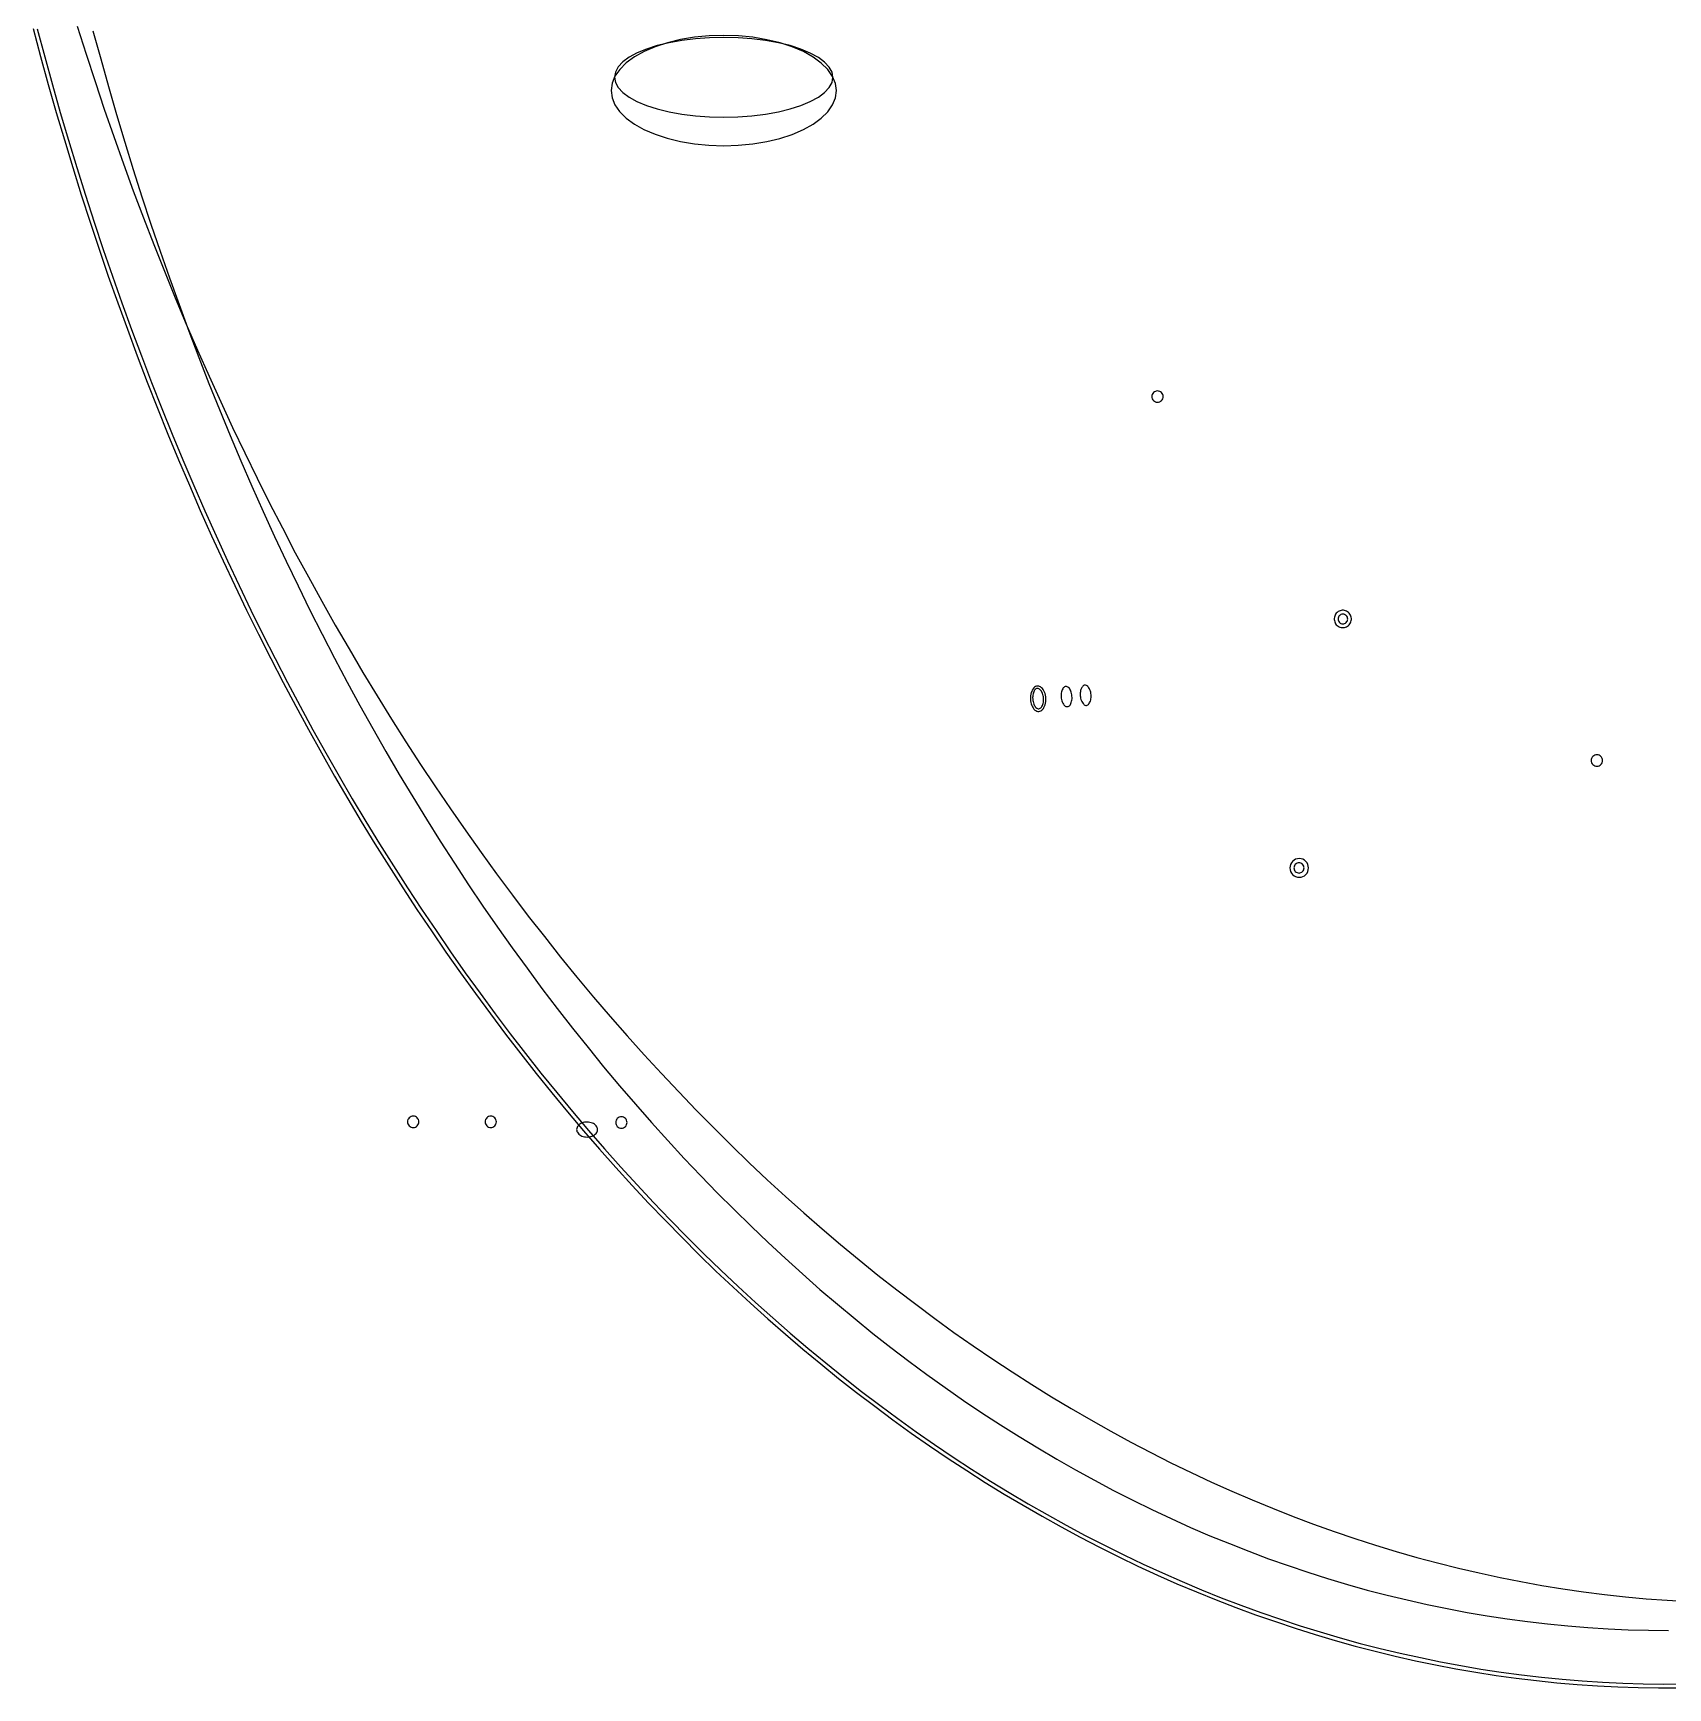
# Model space of a CAD drawing. Extents: x -1 to 217, y -22 to 302.
# Drawn here: x 6.1 to 107.8, y -22.3 to 80.6 of the extents above; entities that cross this region are included whole.
import ezdxf

# ---------------------------------------------------------------- set-up
doc = ezdxf.new("R2010")
doc.units = 0

msp = doc.modelspace()

# ---------------------------------------------------------------- linework, layer by layer
at = {"layer": 'CIRCLES'}
for p, q in [((75.73, 58.09), (75.72, 58.02)), ((75.72, 58.02), (75.73, 57.95)), ((75.75, 58.15), (75.73, 58.09)), ((75.73, 57.95), (75.75, 57.88)), ((75.78, 58.21), (75.75, 58.15)), ((75.75, 57.88), (75.78, 57.82)), ((75.82, 58.27), (75.78, 58.21)), ((75.78, 57.82), (75.82, 57.77)), ((75.88, 58.31), (75.82, 58.27)), ((75.82, 57.77), (75.88, 57.72)), ((75.94, 58.34), (75.88, 58.31)), ((75.88, 57.72), (75.94, 57.69)), ((76, 58.36), (75.94, 58.34)), ((75.94, 57.69), (76, 57.67)), ((76.07, 58.37), (76, 58.36)), ((76, 57.67), (76.07, 57.67)), ((76.14, 58.36), (76.07, 58.37)), ((76.07, 57.67), (76.14, 57.67)), ((76.21, 58.34), (76.14, 58.36)), ((76.14, 57.67), (76.21, 57.69)), ((76.27, 58.31), (76.21, 58.34)), ((76.21, 57.69), (76.27, 57.72)), ((76.32, 58.27), (76.27, 58.31)), ((76.27, 57.72), (76.32, 57.77)), ((76.37, 58.21), (76.32, 58.27)), ((76.32, 57.77), (76.37, 57.82)), ((76.4, 58.15), (76.37, 58.21)), ((76.37, 57.82), (76.4, 57.88)), ((76.42, 58.09), (76.4, 58.15)), ((76.4, 57.88), (76.42, 57.95)), ((76.43, 58.02), (76.42, 58.09)), ((76.42, 57.95), (76.43, 58.02)), ((87.33, 44.29), (87.31, 44.23)), ((87.36, 44.34), (87.33, 44.29)), ((87.4, 44.39), (87.36, 44.34)), ((87.44, 44.42), (87.4, 44.39)), ((87.49, 44.45), (87.44, 44.42)), ((87.55, 44.47), (87.49, 44.45)), ((87.61, 44.48), (87.55, 44.47)), ((87.67, 44.47), (87.61, 44.48)), ((87.72, 44.45), (87.67, 44.47)), ((87.78, 44.42), (87.72, 44.45)), ((87.82, 44.39), (87.78, 44.42)), ((87.86, 44.34), (87.82, 44.39)), ((87.89, 44.29), (87.86, 44.34)), ((87.9, 44.23), (87.89, 44.29)), ((87.31, 44.23), (87.31, 44.17)), ((87.31, 44.17), (87.31, 44.12)), ((87.31, 44.12), (87.33, 44.06)), ((87.33, 44.06), (87.36, 44.01)), ((87.36, 44.01), (87.4, 43.96)), ((87.4, 43.96), (87.44, 43.92)), ((87.44, 43.92), (87.49, 43.9)), ((87.49, 43.9), (87.55, 43.88)), ((87.55, 43.88), (87.61, 43.87)), ((87.61, 43.87), (87.67, 43.88)), ((87.67, 43.88), (87.72, 43.9)), ((87.72, 43.9), (87.78, 43.92)), ((87.78, 43.92), (87.82, 43.96)), ((87.82, 43.96), (87.86, 44.01)), ((87.86, 44.01), (87.89, 44.06)), ((87.89, 44.06), (87.9, 44.12)), ((87.91, 44.17), (87.9, 44.23)), ((87.9, 44.12), (87.91, 44.17)), ((103.09, 35.5), (103.07, 35.44)), ((103.07, 35.44), (103.07, 35.37)), ((103.07, 35.37), (103.07, 35.3)), ((103.07, 35.3), (103.09, 35.23)), ((103.13, 35.57), (103.09, 35.5)), ((103.09, 35.23), (103.13, 35.17)), ((103.17, 35.62), (103.13, 35.57)), ((103.13, 35.17), (103.17, 35.12)), ((103.22, 35.66), (103.17, 35.62)), ((103.17, 35.12), (103.22, 35.08)), ((103.29, 35.69), (103.22, 35.66)), ((103.22, 35.08), (103.29, 35.04)), ((103.35, 35.72), (103.29, 35.69)), ((103.29, 35.04), (103.35, 35.02)), ((103.42, 35.72), (103.35, 35.72)), ((103.35, 35.02), (103.42, 35.02)), ((103.49, 35.72), (103.42, 35.72)), ((103.42, 35.02), (103.49, 35.02)), ((103.56, 35.69), (103.49, 35.72)), ((103.49, 35.02), (103.56, 35.04)), ((103.62, 35.66), (103.56, 35.69)), ((103.56, 35.04), (103.62, 35.08)), ((103.67, 35.62), (103.62, 35.66)), ((103.62, 35.08), (103.67, 35.12)), ((103.71, 35.57), (103.67, 35.62)), ((103.67, 35.12), (103.71, 35.17)), ((103.75, 35.5), (103.71, 35.57)), ((103.71, 35.17), (103.75, 35.23)), ((103.77, 35.44), (103.75, 35.5)), ((103.75, 35.23), (103.77, 35.3)), ((103.77, 35.37), (103.77, 35.44)), ((103.77, 35.3), (103.77, 35.37)), ((84.36, 28.9), (84.33, 28.79)), ((84.41, 29), (84.36, 28.9)), ((84.48, 29.09), (84.41, 29)), ((84.57, 29.16), (84.48, 29.09)), ((84.67, 29.22), (84.57, 29.16)), ((84.61, 28.86), (84.58, 28.8)), ((84.65, 28.91), (84.61, 28.86)), ((84.7, 28.94), (84.65, 28.91)), ((84.78, 29.25), (84.67, 29.22)), ((84.76, 28.97), (84.7, 28.94)), ((84.82, 28.99), (84.76, 28.97)), ((84.89, 29.26), (84.78, 29.25)), ((84.88, 29), (84.82, 28.99)), ((84.94, 28.99), (84.88, 29)), ((85.01, 29.25), (84.89, 29.26)), ((85, 28.97), (84.94, 28.99)), ((85.05, 28.94), (85, 28.97)), ((85.12, 29.22), (85.01, 29.25)), ((85.1, 28.91), (85.05, 28.94)), ((85.14, 28.86), (85.1, 28.91)), ((85.22, 29.16), (85.12, 29.22)), ((85.17, 28.8), (85.14, 28.86)), ((85.3, 29.09), (85.22, 29.16)), ((85.38, 29), (85.3, 29.09)), ((85.43, 28.9), (85.38, 29)), ((85.46, 28.79), (85.43, 28.9)), ((84.33, 28.79), (84.31, 28.68)), ((84.31, 28.68), (84.33, 28.57)), ((84.33, 28.57), (84.36, 28.46)), ((84.36, 28.46), (84.41, 28.36)), ((84.41, 28.36), (84.48, 28.27)), ((84.48, 28.27), (84.57, 28.2)), ((84.57, 28.74), (84.56, 28.68)), ((84.56, 28.68), (84.57, 28.62)), ((84.58, 28.8), (84.57, 28.74)), ((84.57, 28.62), (84.58, 28.56)), ((84.57, 28.2), (84.67, 28.14)), ((84.58, 28.56), (84.61, 28.5)), ((84.61, 28.5), (84.65, 28.46)), ((84.65, 28.46), (84.7, 28.42)), ((84.67, 28.14), (84.78, 28.11)), ((84.7, 28.42), (84.76, 28.39)), ((84.76, 28.39), (84.82, 28.37)), ((84.78, 28.11), (84.89, 28.1)), ((84.82, 28.37), (84.88, 28.36)), ((84.88, 28.36), (84.94, 28.37)), ((84.89, 28.1), (85.01, 28.11)), ((84.94, 28.37), (85, 28.39)), ((85, 28.39), (85.05, 28.42)), ((85.01, 28.11), (85.12, 28.14)), ((85.05, 28.42), (85.1, 28.46)), ((85.1, 28.46), (85.14, 28.5)), ((85.12, 28.14), (85.22, 28.2)), ((85.14, 28.5), (85.17, 28.56)), ((85.19, 28.74), (85.17, 28.8)), ((85.17, 28.56), (85.19, 28.62)), ((85.2, 28.68), (85.19, 28.74)), ((85.19, 28.62), (85.2, 28.68)), ((85.22, 28.2), (85.3, 28.27)), ((85.3, 28.27), (85.38, 28.36)), ((85.38, 28.36), (85.43, 28.46)), ((85.43, 28.46), (85.46, 28.57)), ((85.47, 28.68), (85.46, 28.79)), ((85.46, 28.57), (85.47, 28.68)), ((29.43, 13.02), (29.41, 12.95)), ((29.41, 12.95), (29.41, 12.88)), ((29.41, 12.88), (29.41, 12.81)), ((29.41, 12.81), (29.43, 12.75)), ((29.47, 13.08), (29.43, 13.02)), ((29.43, 12.75), (29.47, 12.69)), ((29.51, 13.13), (29.47, 13.08)), ((29.47, 12.69), (29.51, 12.63)), ((29.56, 13.18), (29.51, 13.13)), ((29.51, 12.63), (29.56, 12.59)), ((29.63, 13.21), (29.56, 13.18)), ((29.56, 12.59), (29.63, 12.56)), ((29.69, 13.23), (29.63, 13.21)), ((29.63, 12.56), (29.69, 12.54)), ((29.76, 13.24), (29.69, 13.23)), ((29.69, 12.54), (29.76, 12.53)), ((29.83, 13.23), (29.76, 13.24)), ((29.76, 12.53), (29.83, 12.54)), ((29.9, 13.21), (29.83, 13.23)), ((29.83, 12.54), (29.9, 12.56)), ((29.96, 13.18), (29.9, 13.21)), ((29.9, 12.56), (29.96, 12.59)), ((30.01, 13.13), (29.96, 13.18)), ((29.96, 12.59), (30.01, 12.63)), ((30.05, 13.08), (30.01, 13.13)), ((30.01, 12.63), (30.05, 12.69)), ((30.09, 13.02), (30.05, 13.08)), ((30.05, 12.69), (30.09, 12.75)), ((30.11, 12.95), (30.09, 13.02)), ((30.09, 12.75), (30.11, 12.81)), ((30.11, 12.88), (30.11, 12.95)), ((30.11, 12.81), (30.11, 12.88)), ((34.24, 12.95), (34.23, 12.88)), ((34.23, 12.88), (34.24, 12.81)), ((34.26, 13.02), (34.24, 12.95)), ((34.24, 12.81), (34.26, 12.75)), ((34.29, 13.08), (34.26, 13.02)), ((34.26, 12.75), (34.29, 12.69)), ((34.34, 13.13), (34.29, 13.08)), ((34.29, 12.69), (34.34, 12.63)), ((34.39, 13.18), (34.34, 13.13)), ((34.34, 12.63), (34.39, 12.59)), ((34.45, 13.21), (34.39, 13.18)), ((34.39, 12.59), (34.45, 12.56)), ((34.52, 13.23), (34.45, 13.21)), ((34.45, 12.56), (34.52, 12.54)), ((34.59, 13.24), (34.52, 13.23)), ((34.52, 12.54), (34.59, 12.53)), ((34.66, 13.23), (34.59, 13.24)), ((34.59, 12.53), (34.66, 12.54)), ((34.72, 13.21), (34.66, 13.23)), ((34.66, 12.54), (34.72, 12.56)), ((34.78, 13.18), (34.72, 13.21)), ((34.72, 12.56), (34.78, 12.59)), ((34.84, 13.13), (34.78, 13.18)), ((34.78, 12.59), (34.84, 12.63)), ((34.88, 13.08), (34.84, 13.13)), ((34.84, 12.63), (34.88, 12.69)), ((34.91, 13.02), (34.88, 13.08)), ((34.88, 12.69), (34.91, 12.75)), ((34.93, 12.95), (34.91, 13.02)), ((34.91, 12.75), (34.93, 12.81)), ((34.94, 12.88), (34.93, 12.95)), ((34.93, 12.81), (34.94, 12.88)), ((42.37, 12.91), (42.36, 12.84)), ((42.36, 12.84), (42.37, 12.77)), ((42.39, 12.98), (42.37, 12.91)), ((42.37, 12.77), (42.39, 12.71)), ((42.42, 13.04), (42.39, 12.98)), ((42.39, 12.71), (42.42, 12.64)), ((42.46, 13.09), (42.42, 13.04)), ((42.42, 12.64), (42.46, 12.59)), ((42.52, 13.13), (42.46, 13.09)), ((42.46, 12.59), (42.52, 12.55)), ((42.58, 13.17), (42.52, 13.13)), ((42.52, 12.55), (42.58, 12.51)), ((42.65, 13.19), (42.58, 13.17)), ((42.58, 12.51), (42.65, 12.49)), ((42.71, 13.19), (42.65, 13.19)), ((42.65, 12.49), (42.71, 12.49)), ((42.78, 13.19), (42.71, 13.19)), ((42.71, 12.49), (42.78, 12.49)), ((42.85, 13.17), (42.78, 13.19)), ((42.78, 12.49), (42.85, 12.51)), ((42.91, 13.13), (42.85, 13.17)), ((42.85, 12.51), (42.91, 12.55)), ((42.96, 13.09), (42.91, 13.13)), ((42.91, 12.55), (42.96, 12.59)), ((43.01, 13.04), (42.96, 13.09)), ((42.96, 12.59), (43.01, 12.64)), ((43.04, 12.98), (43.01, 13.04)), ((43.01, 12.64), (43.04, 12.71)), ((43.06, 12.91), (43.04, 12.98)), ((43.04, 12.71), (43.06, 12.77)), ((43.07, 12.84), (43.06, 12.91)), ((43.06, 12.77), (43.07, 12.84))]:
    msp.add_line(p, q, dxfattribs=at)
at = {"layer": 'ELLIPSES'}
for p, q in [((6.11, 80.92), (6.57, 79.17)), ((6.36, 80.9), (6.83, 79.16)), ((8.85, 81.06), (9.4, 79.33)), ((9.83, 80.78), (10.31, 79.03)), ((47.27, 80.37), (46.4, 80.23)), ((48.17, 80.46), (47.27, 80.37)), ((48.19, 80.34), (47.32, 80.28)), ((49.08, 80.49), (48.17, 80.46)), ((49.08, 80.36), (48.19, 80.34)), ((50, 80.46), (49.08, 80.49)), ((49.97, 80.34), (49.08, 80.36)), ((50.84, 80.28), (49.97, 80.34)), ((50.9, 80.37), (50, 80.46)), ((51.77, 80.22), (50.9, 80.37)), ((9.4, 79.33), (9.96, 77.61)), ((43.69, 79.4), (43.19, 79.13)), ((44.13, 79.48), (43.52, 79.15)), ((44.27, 79.64), (43.69, 79.4)), ((44.82, 79.78), (44.13, 79.48)), ((44.94, 79.85), (44.27, 79.64)), ((45.58, 80.03), (44.82, 79.78)), ((45.68, 80.03), (44.94, 79.85)), ((46.4, 80.23), (45.58, 80.03)), ((46.48, 80.18), (45.68, 80.03)), ((47.32, 80.28), (46.48, 80.18)), ((51.68, 80.17), (50.84, 80.28)), ((52.48, 80.03), (51.68, 80.17)), ((52.59, 80.02), (51.77, 80.22)), ((53.22, 79.85), (52.48, 80.03)), ((53.35, 79.77), (52.59, 80.02)), ((53.89, 79.63), (53.22, 79.85)), ((54.04, 79.48), (53.35, 79.77)), ((54.47, 79.39), (53.89, 79.63)), ((54.64, 79.14), (54.04, 79.48)), ((54.97, 79.12), (54.47, 79.39)), ((6.57, 79.17), (7.05, 77.43)), ((6.83, 79.16), (7.31, 77.42)), ((10.31, 79.03), (10.8, 77.3)), ((42.61, 78.37), (42.31, 77.95)), ((42.51, 78.53), (42.34, 78.21)), ((42.8, 78.84), (42.51, 78.53)), ((43.01, 78.78), (42.61, 78.37)), ((43.19, 79.13), (42.8, 78.84)), ((43.52, 79.15), (43.01, 78.78)), ((55.15, 78.77), (54.64, 79.14)), ((55.36, 78.83), (54.97, 79.12)), ((55.56, 78.36), (55.15, 78.77)), ((55.65, 78.52), (55.36, 78.83)), ((55.85, 77.94), (55.56, 78.36)), ((55.82, 78.2), (55.65, 78.52)), ((7.05, 77.43), (7.54, 75.7)), ((7.31, 77.42), (7.8, 75.69)), ((9.96, 77.61), (10.53, 75.9)), ((10.8, 77.3), (11.3, 75.57)), ((42.13, 77.51), (42.07, 77.06)), ((42.31, 77.95), (42.13, 77.51)), ((42.34, 78.21), (42.28, 77.89)), ((42.28, 77.89), (42.34, 77.56)), ((42.34, 77.56), (42.51, 77.25)), ((42.51, 77.25), (42.8, 76.94)), ((55.36, 76.93), (55.65, 77.24)), ((55.65, 77.24), (55.82, 77.55)), ((55.88, 77.88), (55.82, 78.2)), ((55.82, 77.55), (55.88, 77.88)), ((56.03, 77.5), (55.85, 77.94)), ((56.09, 77.05), (56.03, 77.5)), ((42.07, 77.06), (42.13, 76.61)), ((42.13, 76.61), (42.31, 76.17)), ((42.8, 76.94), (43.19, 76.65)), ((43.19, 76.65), (43.68, 76.38)), ((43.68, 76.38), (44.27, 76.13)), ((53.89, 76.13), (54.47, 76.37)), ((54.47, 76.37), (54.97, 76.64)), ((54.97, 76.64), (55.36, 76.93)), ((55.85, 76.16), (56.03, 76.6)), ((56.03, 76.6), (56.09, 77.05)), ((7.54, 75.7), (8.05, 73.98)), ((7.8, 75.69), (8.31, 73.97)), ((10.53, 75.9), (11.12, 74.19)), ((11.3, 75.57), (11.81, 73.85)), ((42.31, 76.17), (42.6, 75.75)), ((42.6, 75.75), (43.01, 75.34)), ((43.01, 75.34), (43.52, 74.97)), ((44.27, 76.13), (44.94, 75.92)), ((44.94, 75.92), (45.68, 75.74)), ((45.68, 75.74), (46.48, 75.59)), ((46.48, 75.59), (47.32, 75.49)), ((47.32, 75.49), (48.19, 75.42)), ((48.19, 75.42), (49.08, 75.4)), ((49.08, 75.4), (49.96, 75.42)), ((49.96, 75.42), (50.84, 75.49)), ((50.84, 75.49), (51.68, 75.59)), ((51.68, 75.59), (52.48, 75.73)), ((52.48, 75.73), (53.22, 75.91)), ((53.22, 75.91), (53.89, 76.13)), ((54.64, 74.96), (55.15, 75.34)), ((55.15, 75.34), (55.56, 75.74)), ((55.56, 75.74), (55.85, 76.16)), ((11.12, 74.19), (11.73, 72.5)), ((43.52, 74.97), (44.12, 74.63)), ((44.12, 74.63), (44.81, 74.34)), ((44.81, 74.34), (45.57, 74.09)), ((52.58, 74.08), (53.35, 74.33)), ((53.35, 74.33), (54.04, 74.63)), ((54.04, 74.63), (54.64, 74.96)), ((8.05, 73.98), (8.57, 72.27)), ((8.31, 73.97), (8.83, 72.26)), ((11.81, 73.85), (12.34, 72.14)), ((45.57, 74.09), (46.4, 73.89)), ((46.4, 73.89), (47.26, 73.74)), ((47.26, 73.74), (48.16, 73.65)), ((48.16, 73.65), (49.08, 73.62)), ((49.08, 73.62), (49.99, 73.65)), ((49.99, 73.65), (50.89, 73.74)), ((50.89, 73.74), (51.76, 73.88)), ((51.76, 73.88), (52.58, 74.08)), ((8.57, 72.27), (9.1, 70.57)), ((8.83, 72.26), (9.37, 70.55)), ((11.73, 72.5), (12.34, 70.81)), ((12.34, 72.14), (12.88, 70.44)), ((9.1, 70.57), (9.65, 68.87)), ((9.37, 70.55), (9.91, 68.86)), ((12.34, 70.81), (12.98, 69.13)), ((12.88, 70.44), (13.44, 68.75)), ((12.98, 69.13), (13.62, 67.47)), ((9.65, 68.87), (10.21, 67.19)), ((9.91, 68.86), (10.47, 67.17)), ((13.44, 68.75), (14.01, 67.07)), ((10.21, 67.19), (10.78, 65.51)), ((10.47, 67.17), (11.05, 65.5)), ((13.62, 67.47), (14.28, 65.81)), ((14.01, 67.07), (14.59, 65.4)), ((10.78, 65.51), (11.37, 63.85)), ((11.05, 65.5), (11.63, 63.84)), ((14.28, 65.81), (14.95, 64.16)), ((14.59, 65.4), (15.19, 63.74)), ((11.37, 63.85), (11.97, 62.2)), ((14.95, 64.16), (15.64, 62.53)), ((11.63, 63.84), (12.23, 62.18)), ((15.19, 63.74), (15.8, 62.09)), ((11.97, 62.2), (12.58, 60.55)), ((12.23, 62.18), (12.85, 60.54)), ((15.64, 62.53), (16.34, 60.9)), ((15.8, 62.09), (16.42, 60.45)), ((16.34, 60.9), (17.06, 59.28)), ((12.58, 60.55), (13.2, 58.92)), ((12.85, 60.54), (13.47, 58.9)), ((16.42, 60.45), (17.05, 58.82)), ((13.2, 58.92), (13.84, 57.3)), ((13.47, 58.9), (14.11, 57.28)), ((17.05, 58.82), (17.7, 57.21)), ((17.06, 59.28), (17.78, 57.68)), ((17.78, 57.68), (18.52, 56.09)), ((13.84, 57.3), (14.49, 55.68)), ((14.11, 57.28), (14.76, 55.67)), ((17.7, 57.21), (18.36, 55.6)), ((14.49, 55.68), (15.15, 54.08)), ((14.76, 55.67), (15.42, 54.07)), ((18.52, 56.09), (19.28, 54.51)), ((18.36, 55.6), (19.03, 54.01)), ((15.15, 54.08), (15.83, 52.5)), ((15.42, 54.07), (16.1, 52.48)), ((19.03, 54.01), (19.72, 52.43)), ((19.28, 54.51), (20.04, 52.94)), ((20.04, 52.94), (20.82, 51.38)), ((15.83, 52.5), (16.51, 50.92)), ((16.1, 52.48), (16.79, 50.91)), ((19.72, 52.43), (20.42, 50.86)), ((16.51, 50.92), (17.21, 49.35)), ((16.79, 50.91), (17.49, 49.34)), ((20.42, 50.86), (21.13, 49.31)), ((20.82, 51.38), (21.62, 49.84)), ((21.62, 49.84), (22.42, 48.3)), ((17.21, 49.35), (17.93, 47.8)), ((17.49, 49.34), (18.2, 47.79)), ((21.13, 49.31), (21.85, 47.77)), ((17.93, 47.8), (18.65, 46.26)), ((18.2, 47.79), (18.92, 46.25)), ((21.85, 47.77), (22.59, 46.24)), ((22.42, 48.3), (23.24, 46.79)), ((23.24, 46.79), (24.07, 45.28)), ((18.65, 46.26), (19.39, 44.73)), ((18.92, 46.25), (19.66, 44.72)), ((22.59, 46.24), (23.33, 44.72)), ((19.39, 44.73), (20.13, 43.22)), ((19.66, 44.72), (20.41, 43.21)), ((23.33, 44.72), (24.09, 43.22)), ((24.07, 45.28), (24.91, 43.79)), ((87.08, 44.28), (87.07, 44.21)), ((87.1, 44.35), (87.08, 44.28)), ((87.13, 44.42), (87.1, 44.35)), ((87.16, 44.48), (87.13, 44.42)), ((87.2, 44.53), (87.16, 44.48)), ((87.25, 44.58), (87.2, 44.53)), ((87.31, 44.63), (87.25, 44.58)), ((87.37, 44.66), (87.31, 44.63)), ((87.44, 44.69), (87.37, 44.66)), ((87.5, 44.71), (87.44, 44.69)), ((87.57, 44.72), (87.5, 44.71)), ((87.64, 44.72), (87.57, 44.72)), ((87.71, 44.71), (87.64, 44.72)), ((87.78, 44.69), (87.71, 44.71)), ((87.84, 44.66), (87.78, 44.69)), ((87.9, 44.62), (87.84, 44.66)), ((87.96, 44.58), (87.9, 44.62)), ((88.01, 44.53), (87.96, 44.58)), ((88.05, 44.48), (88.01, 44.53)), ((88.09, 44.41), (88.05, 44.48)), ((88.11, 44.35), (88.09, 44.41)), ((88.13, 44.28), (88.11, 44.35)), ((88.14, 44.21), (88.13, 44.28)), ((24.91, 43.79), (25.77, 42.31)), ((87.07, 44.21), (87.07, 44.14)), ((87.07, 44.14), (87.08, 44.07)), ((87.08, 44.07), (87.1, 44)), ((87.1, 44), (87.12, 43.94)), ((87.12, 43.94), (87.16, 43.88)), ((87.16, 43.88), (87.2, 43.82)), ((87.2, 43.82), (87.25, 43.77)), ((87.25, 43.77), (87.31, 43.73)), ((87.31, 43.73), (87.37, 43.69)), ((87.37, 43.69), (87.43, 43.67)), ((87.43, 43.67), (87.5, 43.65)), ((87.5, 43.65), (87.57, 43.64)), ((87.57, 43.64), (87.64, 43.64)), ((87.64, 43.64), (87.71, 43.65)), ((87.71, 43.65), (87.78, 43.67)), ((87.78, 43.67), (87.84, 43.69)), ((87.84, 43.69), (87.9, 43.73)), ((87.9, 43.73), (87.96, 43.77)), ((87.96, 43.77), (88.01, 43.82)), ((88.01, 43.82), (88.05, 43.88)), ((88.05, 43.88), (88.08, 43.94)), ((88.08, 43.94), (88.11, 44)), ((88.11, 44), (88.13, 44.07)), ((88.13, 44.07), (88.14, 44.14)), ((88.14, 44.14), (88.14, 44.21)), ((20.13, 43.22), (20.89, 41.71)), ((20.41, 43.21), (21.17, 41.71)), ((24.09, 43.22), (24.86, 41.73)), ((25.77, 42.31), (26.63, 40.84)), ((20.89, 41.71), (21.66, 40.22)), ((21.17, 41.71), (21.94, 40.22)), ((24.86, 41.73), (25.65, 40.25)), ((21.66, 40.22), (22.45, 38.75)), ((21.94, 40.22), (22.73, 38.74)), ((25.65, 40.25), (26.44, 38.79)), ((26.63, 40.84), (27.51, 39.39)), ((27.51, 39.39), (28.4, 37.95)), ((68.19, 39.49), (68.17, 39.39)), ((68.17, 39.39), (68.17, 39.29)), ((68.17, 39.29), (68.17, 39.19)), ((68.17, 39.19), (68.18, 39.08)), ((68.21, 39.59), (68.19, 39.49)), ((68.25, 39.67), (68.21, 39.59)), ((68.28, 39.75), (68.25, 39.67)), ((68.33, 39.82), (68.28, 39.75)), ((68.31, 39.36), (68.3, 39.28)), ((68.3, 39.28), (68.31, 39.19)), ((68.33, 39.51), (68.31, 39.44)), ((68.31, 39.44), (68.31, 39.36)), ((68.31, 39.19), (68.32, 39.11)), ((68.38, 39.88), (68.33, 39.82)), ((68.35, 39.58), (68.33, 39.51)), ((68.37, 39.65), (68.35, 39.58)), ((68.4, 39.7), (68.37, 39.65)), ((68.43, 39.93), (68.38, 39.88)), ((68.43, 39.75), (68.4, 39.7)), ((68.49, 39.97), (68.43, 39.93)), ((68.47, 39.79), (68.43, 39.75)), ((68.51, 39.82), (68.47, 39.79)), ((68.55, 39.99), (68.49, 39.97)), ((68.55, 39.84), (68.51, 39.82)), ((68.61, 40), (68.55, 39.99)), ((68.6, 39.85), (68.55, 39.84)), ((68.64, 39.84), (68.6, 39.85)), ((68.68, 39.99), (68.61, 40)), ((68.68, 39.83), (68.64, 39.84)), ((68.74, 39.98), (68.68, 39.99)), ((68.73, 39.81), (68.68, 39.83)), ((68.77, 39.77), (68.73, 39.81)), ((68.8, 39.95), (68.74, 39.98)), ((68.81, 39.73), (68.77, 39.77)), ((68.86, 39.9), (68.8, 39.95)), ((68.85, 39.68), (68.81, 39.73)), ((68.88, 39.62), (68.85, 39.68)), ((68.91, 39.85), (68.86, 39.9)), ((68.91, 39.55), (68.88, 39.62)), ((68.96, 39.78), (68.91, 39.85)), ((68.93, 39.48), (68.91, 39.55)), ((68.95, 39.4), (68.93, 39.48)), ((68.97, 39.32), (68.95, 39.4)), ((69.01, 39.71), (68.96, 39.78)), ((68.98, 39.24), (68.97, 39.32)), ((68.98, 39.16), (68.98, 39.24)), ((68.98, 39.08), (68.98, 39.16)), ((69.05, 39.62), (69.01, 39.71)), ((69.08, 39.53), (69.05, 39.62)), ((69.11, 39.43), (69.08, 39.53)), ((69.12, 39.33), (69.11, 39.43)), ((69.13, 39.23), (69.12, 39.33)), ((69.13, 39.13), (69.13, 39.23)), ((70.09, 39.56), (70.08, 39.48)), ((70.08, 39.48), (70.08, 39.4)), ((70.08, 39.4), (70.08, 39.32)), ((70.08, 39.32), (70.09, 39.24)), ((70.11, 39.64), (70.09, 39.56)), ((70.09, 39.24), (70.11, 39.16)), ((70.13, 39.71), (70.11, 39.64)), ((70.11, 39.16), (70.13, 39.08)), ((70.15, 39.77), (70.13, 39.71)), ((70.18, 39.83), (70.15, 39.77)), ((70.21, 39.88), (70.18, 39.83)), ((70.25, 39.92), (70.21, 39.88)), ((70.29, 39.95), (70.25, 39.92)), ((70.33, 39.97), (70.29, 39.95)), ((70.37, 39.97), (70.33, 39.97)), ((70.42, 39.97), (70.37, 39.97)), ((70.46, 39.96), (70.42, 39.97)), ((70.5, 39.94), (70.46, 39.96)), ((70.55, 39.9), (70.5, 39.94)), ((70.59, 39.86), (70.55, 39.9)), ((70.62, 39.81), (70.59, 39.86)), ((70.66, 39.75), (70.62, 39.81)), ((70.69, 39.68), (70.66, 39.75)), ((70.71, 39.61), (70.69, 39.68)), ((70.73, 39.53), (70.71, 39.61)), ((70.75, 39.45), (70.73, 39.53)), ((70.75, 39.37), (70.75, 39.45)), ((70.76, 39.29), (70.75, 39.37)), ((70.75, 39.13), (70.76, 39.21)), ((70.76, 39.21), (70.76, 39.29)), ((71.28, 39.65), (71.27, 39.57)), ((71.27, 39.57), (71.27, 39.49)), ((71.27, 39.49), (71.27, 39.4)), ((71.27, 39.4), (71.28, 39.32)), ((71.29, 39.72), (71.28, 39.65)), ((71.28, 39.32), (71.29, 39.24)), ((71.31, 39.79), (71.29, 39.72)), ((71.29, 39.24), (71.31, 39.17)), ((71.34, 39.86), (71.31, 39.79)), ((71.31, 39.17), (71.34, 39.09)), ((71.36, 39.91), (71.34, 39.86)), ((71.4, 39.96), (71.36, 39.91)), ((71.43, 40), (71.4, 39.96)), ((71.47, 40.03), (71.43, 40)), ((71.52, 40.05), (71.47, 40.03)), ((71.56, 40.06), (71.52, 40.05)), ((71.6, 40.06), (71.56, 40.06)), ((71.65, 40.04), (71.6, 40.06)), ((71.69, 40.02), (71.65, 40.04)), ((71.73, 39.99), (71.69, 40.02)), ((71.77, 39.94), (71.73, 39.99)), ((71.81, 39.89), (71.77, 39.94)), ((71.84, 39.83), (71.81, 39.89)), ((71.87, 39.77), (71.84, 39.83)), ((71.9, 39.69), (71.87, 39.77)), ((71.92, 39.62), (71.9, 39.69)), ((71.9, 39.07), (71.92, 39.14)), ((71.93, 39.54), (71.92, 39.62)), ((71.92, 39.14), (71.93, 39.21)), ((71.94, 39.45), (71.93, 39.54)), ((71.93, 39.21), (71.94, 39.29)), ((71.94, 39.37), (71.94, 39.45)), ((71.94, 39.29), (71.94, 39.37)), ((22.45, 38.75), (23.24, 37.29)), ((22.73, 38.74), (23.52, 37.28)), ((26.44, 38.79), (27.25, 37.35)), ((68.18, 39.08), (68.19, 38.98)), ((68.19, 38.98), (68.22, 38.89)), ((68.22, 38.89), (68.25, 38.8)), ((68.25, 38.8), (68.29, 38.71)), ((68.29, 38.71), (68.33, 38.64)), ((68.32, 39.11), (68.33, 39.03)), ((68.33, 39.03), (68.35, 38.95)), ((68.33, 38.64), (68.38, 38.57)), ((68.35, 38.95), (68.37, 38.88)), ((68.37, 38.88), (68.4, 38.82)), ((68.38, 38.57), (68.44, 38.51)), ((68.4, 38.82), (68.44, 38.76)), ((68.44, 38.76), (68.47, 38.7)), ((68.44, 38.51), (68.5, 38.47)), ((68.47, 38.7), (68.51, 38.66)), ((68.5, 38.47), (68.56, 38.44)), ((68.51, 38.66), (68.56, 38.63)), ((68.56, 38.63), (68.6, 38.6)), ((68.56, 38.44), (68.62, 38.42)), ((68.6, 38.6), (68.64, 38.59)), ((68.62, 38.42), (68.68, 38.42)), ((68.64, 38.59), (68.69, 38.59)), ((68.68, 38.42), (68.75, 38.43)), ((68.69, 38.59), (68.73, 38.6)), ((68.73, 38.6), (68.77, 38.62)), ((68.75, 38.43), (68.81, 38.45)), ((68.77, 38.62), (68.81, 38.65)), ((68.81, 38.65), (68.85, 38.69)), ((68.81, 38.45), (68.87, 38.49)), ((68.85, 38.69), (68.88, 38.73)), ((68.87, 38.49), (68.92, 38.54)), ((68.88, 38.73), (68.91, 38.79)), ((68.91, 38.79), (68.94, 38.85)), ((68.92, 38.54), (68.97, 38.6)), ((68.94, 38.85), (68.95, 38.92)), ((68.95, 38.92), (68.97, 39)), ((68.97, 39), (68.98, 39.08)), ((68.97, 38.6), (69.01, 38.67)), ((69.01, 38.67), (69.05, 38.75)), ((69.05, 38.75), (69.08, 38.83)), ((69.08, 38.83), (69.11, 38.93)), ((69.11, 38.93), (69.12, 39.03)), ((69.12, 39.03), (69.13, 39.13)), ((70.13, 39.08), (70.15, 39.01)), ((70.15, 39.01), (70.18, 38.94)), ((70.18, 38.94), (70.22, 38.88)), ((70.22, 38.88), (70.25, 38.83)), ((70.25, 38.83), (70.29, 38.79)), ((70.29, 38.79), (70.33, 38.75)), ((70.33, 38.75), (70.38, 38.73)), ((70.38, 38.73), (70.42, 38.72)), ((70.42, 38.72), (70.47, 38.72)), ((70.47, 38.72), (70.51, 38.72)), ((70.51, 38.72), (70.55, 38.74)), ((70.55, 38.74), (70.59, 38.77)), ((70.59, 38.77), (70.63, 38.81)), ((70.63, 38.81), (70.66, 38.86)), ((70.66, 38.86), (70.69, 38.92)), ((70.69, 38.92), (70.71, 38.98)), ((70.71, 38.98), (70.73, 39.05)), ((70.73, 39.05), (70.75, 39.13)), ((71.34, 39.09), (71.37, 39.03)), ((71.37, 39.03), (71.4, 38.97)), ((71.4, 38.97), (71.44, 38.92)), ((71.44, 38.92), (71.48, 38.87)), ((71.48, 38.87), (71.52, 38.84)), ((71.52, 38.84), (71.56, 38.82)), ((71.56, 38.82), (71.61, 38.8)), ((71.61, 38.8), (71.65, 38.8)), ((71.65, 38.8), (71.69, 38.81)), ((71.69, 38.81), (71.74, 38.83)), ((71.74, 38.83), (71.78, 38.86)), ((71.78, 38.86), (71.81, 38.9)), ((71.81, 38.9), (71.85, 38.95)), ((71.85, 38.95), (71.87, 39)), ((71.87, 39), (71.9, 39.07)), ((23.24, 37.29), (24.05, 35.84)), ((23.52, 37.28), (24.33, 35.84)), ((27.25, 37.35), (28.06, 35.92)), ((28.4, 37.95), (29.3, 36.53)), ((29.3, 36.53), (30.22, 35.12)), ((24.05, 35.84), (24.86, 34.4)), ((24.33, 35.84), (25.15, 34.4)), ((28.06, 35.92), (28.89, 34.5)), ((30.22, 35.12), (31.14, 33.73)), ((24.86, 34.4), (25.69, 32.98)), ((25.15, 34.4), (25.97, 32.98)), ((28.89, 34.5), (29.73, 33.1)), ((25.69, 32.98), (26.53, 31.58)), ((25.97, 32.98), (26.81, 31.58)), ((29.73, 33.1), (30.58, 31.71)), ((31.14, 33.73), (32.08, 32.35)), ((32.08, 32.35), (33.03, 30.99)), ((26.53, 31.58), (27.38, 30.19)), ((26.81, 31.58), (27.67, 30.19)), ((30.58, 31.71), (31.44, 30.34)), ((33.03, 30.99), (33.98, 29.64)), ((27.38, 30.19), (28.24, 28.81)), ((27.67, 30.19), (28.53, 28.81)), ((31.44, 30.34), (32.32, 28.98)), ((32.32, 28.98), (33.2, 27.64)), ((33.98, 29.64), (34.95, 28.31)), ((28.24, 28.81), (29.11, 27.45)), ((28.53, 28.81), (29.4, 27.45)), ((34.95, 28.31), (35.93, 26.99)), ((29.11, 27.45), (29.99, 26.1)), ((29.4, 27.45), (30.28, 26.11)), ((33.2, 27.64), (34.09, 26.31)), ((35.93, 26.99), (36.92, 25.69)), ((29.99, 26.1), (30.89, 24.77)), ((30.28, 26.11), (31.18, 24.78)), ((34.09, 26.31), (35, 25)), ((30.89, 24.77), (31.79, 23.45)), ((31.18, 24.78), (32.08, 23.46)), ((35, 25), (35.91, 23.71)), ((36.92, 25.69), (37.92, 24.41)), ((35.91, 23.71), (36.84, 22.44)), ((37.92, 24.41), (38.93, 23.14)), ((31.79, 23.45), (32.7, 22.15)), ((32.08, 23.46), (32.99, 22.16)), ((38.93, 23.14), (39.95, 21.89)), ((32.7, 22.15), (33.63, 20.87)), ((32.99, 22.16), (33.92, 20.88)), ((36.84, 22.44), (37.77, 21.18)), ((39.95, 21.89), (40.98, 20.65)), ((33.63, 20.87), (34.56, 19.6)), ((33.92, 20.88), (34.85, 19.61)), ((37.77, 21.18), (38.72, 19.93)), ((40.98, 20.65), (42.02, 19.44)), ((34.56, 19.6), (35.5, 18.34)), ((34.85, 19.61), (35.8, 18.36)), ((38.72, 19.93), (39.67, 18.71)), ((39.67, 18.71), (40.64, 17.5)), ((42.02, 19.44), (43.07, 18.24)), ((35.5, 18.34), (36.46, 17.11)), ((35.8, 18.36), (36.75, 17.13)), ((43.07, 18.24), (44.13, 17.06)), ((36.46, 17.11), (37.42, 15.89)), ((36.75, 17.13), (37.71, 15.91)), ((40.64, 17.5), (41.61, 16.31)), ((44.13, 17.06), (45.2, 15.89)), ((37.42, 15.89), (38.39, 14.68)), ((37.71, 15.91), (38.69, 14.71)), ((41.61, 16.31), (42.59, 15.13)), ((45.2, 15.89), (46.28, 14.74)), ((38.39, 14.68), (39.37, 13.5)), ((38.69, 14.71), (39.67, 13.52)), ((42.59, 15.13), (43.59, 13.98)), ((46.28, 14.74), (47.36, 13.61)), ((39.37, 13.5), (40.36, 12.33)), ((39.67, 13.52), (40.66, 12.35)), ((43.59, 13.98), (44.59, 12.84)), ((47.36, 13.61), (48.46, 12.5)), ((39.94, 12.47), (39.93, 12.41)), ((39.93, 12.41), (39.94, 12.35)), ((39.96, 12.53), (39.94, 12.47)), ((39.98, 12.59), (39.96, 12.53)), ((40.02, 12.64), (39.98, 12.59)), ((40.07, 12.69), (40.02, 12.64)), ((40.13, 12.74), (40.07, 12.69)), ((40.19, 12.78), (40.13, 12.74)), ((40.26, 12.81), (40.19, 12.78)), ((40.34, 12.84), (40.26, 12.81)), ((40.42, 12.86), (40.34, 12.84)), ((40.5, 12.87), (40.42, 12.86)), ((40.58, 12.87), (40.5, 12.87)), ((40.67, 12.87), (40.58, 12.87)), ((40.75, 12.85), (40.67, 12.87)), ((40.83, 12.83), (40.75, 12.85)), ((40.91, 12.81), (40.83, 12.83)), ((40.98, 12.77), (40.91, 12.81)), ((41.04, 12.73), (40.98, 12.77)), ((41.1, 12.68), (41.04, 12.73)), ((41.14, 12.63), (41.1, 12.68)), ((41.18, 12.58), (41.14, 12.63)), ((41.21, 12.52), (41.18, 12.58)), ((41.22, 12.46), (41.21, 12.52)), ((41.23, 12.4), (41.22, 12.46)), ((41.22, 12.33), (41.23, 12.4)), ((44.59, 12.84), (45.6, 11.72)), ((48.46, 12.5), (49.56, 11.41)), ((39.94, 12.35), (39.95, 12.29)), ((39.95, 12.29), (39.98, 12.23)), ((39.98, 12.23), (40.02, 12.17)), ((40.02, 12.17), (40.06, 12.12)), ((40.06, 12.12), (40.12, 12.07)), ((40.12, 12.07), (40.18, 12.03)), ((40.18, 12.03), (40.25, 12)), ((40.25, 12), (40.33, 11.97)), ((40.33, 11.97), (40.41, 11.95)), ((40.36, 12.33), (41.36, 11.18)), ((40.41, 11.95), (40.49, 11.94)), ((40.49, 11.94), (40.58, 11.93)), ((40.58, 11.93), (40.66, 11.94)), ((40.66, 12.35), (41.66, 11.2)), ((40.66, 11.94), (40.74, 11.95)), ((40.74, 11.95), (40.82, 11.97)), ((40.82, 11.97), (40.9, 11.99)), ((40.9, 11.99), (40.97, 12.03)), ((40.97, 12.03), (41.03, 12.07)), ((41.03, 12.07), (41.09, 12.11)), ((41.09, 12.11), (41.14, 12.16)), ((41.14, 12.16), (41.18, 12.22)), ((41.18, 12.22), (41.2, 12.27)), ((41.2, 12.27), (41.22, 12.33)), ((45.6, 11.72), (46.62, 10.61)), ((49.56, 11.41), (50.67, 10.34)), ((41.36, 11.18), (42.37, 10.04)), ((41.66, 11.2), (42.67, 10.07)), ((46.62, 10.61), (47.65, 9.53)), ((50.67, 10.34), (51.79, 9.28)), ((42.37, 10.04), (43.39, 8.92)), ((42.67, 10.07), (43.69, 8.96)), ((47.65, 9.53), (48.68, 8.46)), ((51.79, 9.28), (52.92, 8.24)), ((43.39, 8.92), (44.41, 7.82)), ((43.69, 8.96), (44.71, 7.86)), ((48.68, 8.46), (49.73, 7.42)), ((52.92, 8.24), (54.06, 7.23)), ((44.41, 7.82), (45.45, 6.74)), ((44.71, 7.86), (45.75, 6.78)), ((49.73, 7.42), (50.78, 6.39)), ((54.06, 7.23), (55.2, 6.23)), ((45.45, 6.74), (46.49, 5.68)), ((45.75, 6.78), (46.79, 5.72)), ((50.78, 6.39), (51.84, 5.38)), ((55.2, 6.23), (56.35, 5.25)), ((46.49, 5.68), (47.54, 4.63)), ((46.79, 5.72), (47.85, 4.67)), ((51.84, 5.38), (52.91, 4.39)), ((56.35, 5.25), (57.51, 4.29)), ((47.54, 4.63), (48.6, 3.6)), ((47.85, 4.67), (48.91, 3.65)), ((52.91, 4.39), (53.99, 3.42)), ((57.51, 4.29), (58.68, 3.35)), ((48.6, 3.6), (49.67, 2.59)), ((48.91, 3.65), (49.97, 2.64)), ((53.99, 3.42), (55.07, 2.46)), ((58.68, 3.35), (59.85, 2.43)), ((49.67, 2.59), (50.74, 1.6)), ((49.97, 2.64), (51.05, 1.65)), ((55.07, 2.46), (56.17, 1.53)), ((59.85, 2.43), (61.03, 1.53)), ((50.74, 1.6), (51.83, 0.63)), ((51.05, 1.65), (52.13, 0.68)), ((56.17, 1.53), (57.27, 0.62)), ((61.03, 1.53), (62.22, 0.64)), ((51.83, 0.63), (52.92, -0.33)), ((52.13, 0.68), (53.22, -0.27)), ((57.27, 0.62), (58.37, -0.28)), ((62.22, 0.64), (63.41, -0.22)), ((52.92, -0.33), (54.01, -1.26)), ((53.22, -0.27), (54.32, -1.21)), ((58.37, -0.28), (59.49, -1.15)), ((63.41, -0.22), (64.61, -1.06)), ((54.01, -1.26), (55.12, -2.18)), ((54.32, -1.21), (55.43, -2.12)), ((59.49, -1.15), (60.61, -2)), ((60.61, -2), (61.73, -2.84)), ((64.61, -1.06), (65.82, -1.88)), ((65.82, -1.88), (67.03, -2.68)), ((55.12, -2.18), (56.23, -3.08)), ((55.43, -2.12), (56.54, -3.01)), ((56.23, -3.08), (57.35, -3.96)), ((56.54, -3.01), (57.66, -3.89)), ((61.73, -2.84), (62.87, -3.65)), ((67.03, -2.68), (68.25, -3.46)), ((57.35, -3.96), (58.48, -4.82)), ((57.66, -3.89), (58.79, -4.75)), ((62.87, -3.65), (64.01, -4.45)), ((68.25, -3.46), (69.47, -4.22)), ((58.48, -4.82), (59.61, -5.66)), ((58.79, -4.75), (59.92, -5.58)), ((64.01, -4.45), (65.15, -5.22)), ((69.47, -4.22), (70.7, -4.95)), ((70.7, -4.95), (71.93, -5.67)), ((59.61, -5.66), (60.75, -6.48)), ((59.92, -5.58), (61.06, -6.4)), ((65.15, -5.22), (66.31, -5.97)), ((66.31, -5.97), (67.46, -6.7)), ((71.93, -5.67), (73.17, -6.37)), ((60.75, -6.48), (61.89, -7.28)), ((61.06, -6.4), (62.2, -7.2)), ((62.2, -7.2), (63.36, -7.98)), ((67.46, -6.7), (68.63, -7.41)), ((73.17, -6.37), (74.41, -7.04)), ((74.41, -7.04), (75.66, -7.69)), ((61.89, -7.28), (63.04, -8.06)), ((63.04, -8.06), (64.2, -8.82)), ((63.36, -7.98), (64.51, -8.73)), ((68.63, -7.41), (69.8, -8.1)), ((69.8, -8.1), (70.97, -8.77)), ((75.66, -7.69), (76.91, -8.33)), ((64.2, -8.82), (65.36, -9.56)), ((64.51, -8.73), (65.68, -9.47)), ((70.97, -8.77), (72.15, -9.42)), ((76.91, -8.33), (78.17, -8.94)), ((78.17, -8.94), (79.43, -9.53)), ((65.36, -9.56), (66.53, -10.28)), ((65.68, -9.47), (66.85, -10.19)), ((66.53, -10.28), (67.71, -10.98)), ((66.85, -10.19), (68.02, -10.89)), ((72.15, -9.42), (73.34, -10.05)), ((73.34, -10.05), (74.53, -10.66)), ((79.43, -9.53), (80.69, -10.09)), ((80.69, -10.09), (81.96, -10.64)), ((67.71, -10.98), (68.89, -11.66)), ((68.02, -10.89), (69.2, -11.56)), ((74.53, -10.66), (75.72, -11.24)), ((75.72, -11.24), (76.92, -11.8)), ((81.96, -10.64), (83.23, -11.16)), ((83.23, -11.16), (84.51, -11.67)), ((68.89, -11.66), (70.07, -12.32)), ((69.2, -11.56), (70.39, -12.22)), ((70.07, -12.32), (71.26, -12.96)), ((70.39, -12.22), (71.58, -12.86)), ((76.92, -11.8), (78.13, -12.35)), ((78.13, -12.35), (79.33, -12.87)), ((84.51, -11.67), (85.78, -12.15)), ((85.78, -12.15), (87.06, -12.6)), ((71.26, -12.96), (72.46, -13.58)), ((71.58, -12.86), (72.77, -13.47)), ((79.33, -12.87), (80.55, -13.36)), ((80.55, -13.36), (81.76, -13.84)), ((87.06, -12.6), (88.35, -13.04)), ((88.35, -13.04), (89.63, -13.45)), ((72.46, -13.58), (73.66, -14.18)), ((72.77, -13.47), (73.97, -14.07)), ((73.66, -14.18), (74.86, -14.76)), ((73.97, -14.07), (75.18, -14.64)), ((81.76, -13.84), (82.98, -14.3)), ((82.98, -14.3), (84.21, -14.73)), ((89.63, -13.45), (90.92, -13.85)), ((90.92, -13.85), (92.21, -14.22)), ((92.21, -14.22), (93.5, -14.56)), ((74.86, -14.76), (76.07, -15.32)), ((75.18, -14.64), (76.39, -15.19)), ((76.07, -15.32), (77.28, -15.86)), ((76.39, -15.19), (77.6, -15.73)), ((84.21, -14.73), (85.43, -15.14)), ((85.43, -15.14), (86.66, -15.53)), ((93.5, -14.56), (94.8, -14.89)), ((94.8, -14.89), (96.09, -15.19)), ((96.09, -15.19), (97.39, -15.47)), ((77.28, -15.86), (78.5, -16.37)), ((77.6, -15.73), (78.82, -16.24)), ((78.5, -16.37), (79.72, -16.87)), ((78.82, -16.24), (80.04, -16.73)), ((86.66, -15.53), (87.89, -15.9)), ((87.89, -15.9), (89.13, -16.25)), ((89.13, -16.25), (90.37, -16.57)), ((97.39, -15.47), (98.69, -15.73)), ((98.69, -15.73), (99.99, -15.96)), ((99.99, -15.96), (101.29, -16.17)), ((101.29, -16.17), (102.59, -16.36)), ((102.59, -16.36), (103.89, -16.53)), ((79.72, -16.87), (80.95, -17.34)), ((80.04, -16.73), (81.27, -17.2)), ((80.95, -17.34), (82.18, -17.79)), ((81.27, -17.2), (82.5, -17.65)), ((90.37, -16.57), (91.61, -16.87)), ((91.61, -16.87), (92.85, -17.15)), ((92.85, -17.15), (94.1, -17.41)), ((94.1, -17.41), (95.34, -17.64)), ((103.89, -16.53), (105.19, -16.67)), ((105.19, -16.67), (106.49, -16.79)), ((106.49, -16.79), (107.79, -16.89)), ((107.79, -16.89), (109.09, -16.97)), ((82.18, -17.79), (83.41, -18.22)), ((82.5, -17.65), (83.73, -18.07)), ((83.41, -18.22), (84.64, -18.63)), ((83.73, -18.07), (84.96, -18.48)), ((84.96, -18.48), (86.2, -18.86)), ((95.34, -17.64), (96.59, -17.86)), ((96.59, -17.86), (97.84, -18.05)), ((97.84, -18.05), (99.1, -18.21)), ((99.1, -18.21), (100.35, -18.36)), ((100.35, -18.36), (101.6, -18.48)), ((101.6, -18.48), (102.86, -18.58)), ((84.64, -18.63), (85.88, -19.02)), ((85.88, -19.02), (87.12, -19.39)), ((86.2, -18.86), (87.44, -19.23)), ((87.12, -19.39), (88.37, -19.74)), ((87.44, -19.23), (88.69, -19.57)), ((102.86, -18.58), (104.11, -18.66)), ((104.11, -18.66), (105.37, -18.72)), ((105.37, -18.72), (106.63, -18.75)), ((106.63, -18.75), (107.88, -18.76)), ((88.37, -19.74), (89.62, -20.06)), ((88.69, -19.57), (89.94, -19.89)), ((89.62, -20.06), (90.86, -20.36)), ((89.94, -19.89), (91.18, -20.19)), ((90.86, -20.36), (92.12, -20.65)), ((91.18, -20.19), (92.44, -20.46)), ((92.44, -20.46), (93.69, -20.72)), ((92.12, -20.65), (93.37, -20.91)), ((93.37, -20.91), (94.63, -21.15)), ((93.69, -20.72), (94.95, -20.95)), ((94.63, -21.15), (95.88, -21.36)), ((94.95, -20.95), (96.2, -21.17)), ((95.88, -21.36), (97.14, -21.56)), ((96.2, -21.17), (97.46, -21.36)), ((97.14, -21.56), (98.4, -21.73)), ((97.46, -21.36), (98.72, -21.53)), ((98.72, -21.53), (99.98, -21.67)), ((98.4, -21.73), (99.66, -21.88)), ((99.66, -21.88), (100.93, -22.02)), ((99.98, -21.67), (101.25, -21.8)), ((100.93, -22.02), (102.19, -22.12)), ((101.25, -21.8), (102.51, -21.9)), ((102.19, -22.12), (103.46, -22.21)), ((102.51, -21.9), (103.77, -21.98)), ((103.46, -22.21), (104.72, -22.28)), ((103.77, -21.98), (105.04, -22.04)), ((104.72, -22.28), (105.99, -22.32)), ((105.04, -22.04), (106.3, -22.08)), ((105.99, -22.32), (107.25, -22.34)), ((106.3, -22.08), (107.57, -22.1)), ((107.25, -22.34), (108.52, -22.34)), ((107.57, -22.1), (108.84, -22.09))]:
    msp.add_line(p, q, dxfattribs=at)

doc.saveas('drawing.dxf')
